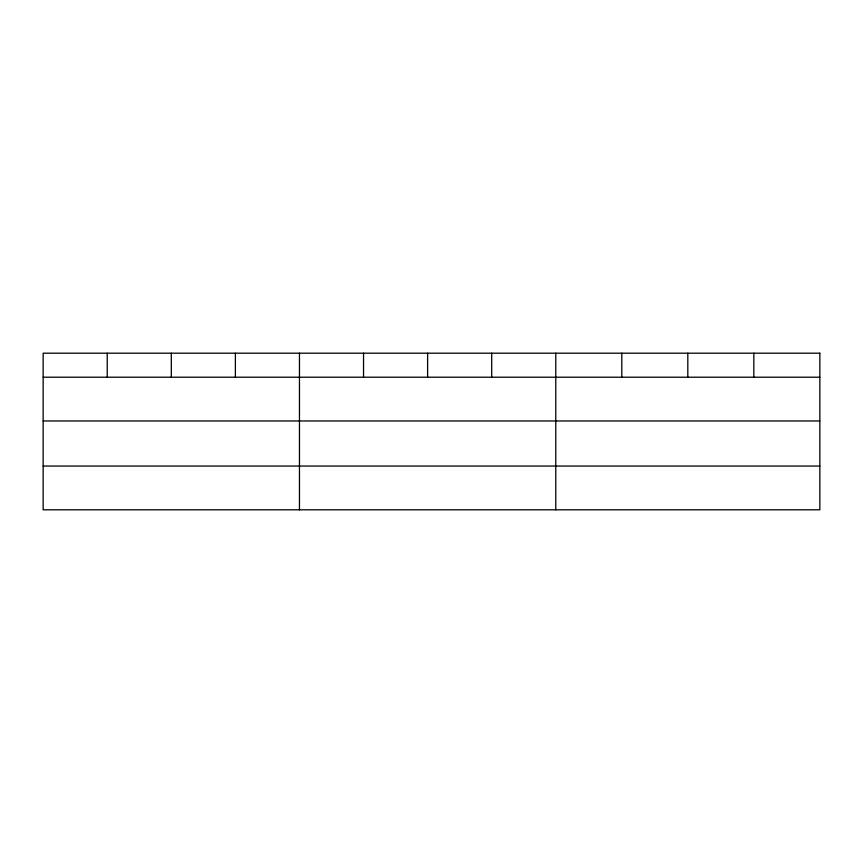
<?xml version="1.0" encoding="UTF-8"?>
<svg xmlns="http://www.w3.org/2000/svg" width="863" height="863" viewBox="0 0 863 863"><rect width="100%" height="100%" fill="white"/><g stroke="black" fill="none" stroke-linecap="round" stroke-linejoin="round"><path stroke-width="1.29" d="M43.15 377.217L819.85 377.217M43.15 420.971L819.85 420.971M43.15 466.052L819.85 466.052M753.831 353.194L753.831 377.217M687.811 353.194L687.811 377.217M621.792 353.194L621.792 377.217M555.772 353.194L555.772 509.806M491.694 353.194L491.694 377.217M427.617 353.194L427.617 377.217M363.539 353.194L363.539 377.217M299.461 353.194L299.461 509.806M235.383 353.194L235.383 377.217M171.306 353.194L171.306 377.217M107.228 353.194L107.228 377.217M819.85 353.194L43.15 353.194L43.15 509.806L819.85 509.806L819.85 353.194"/></g></svg>
